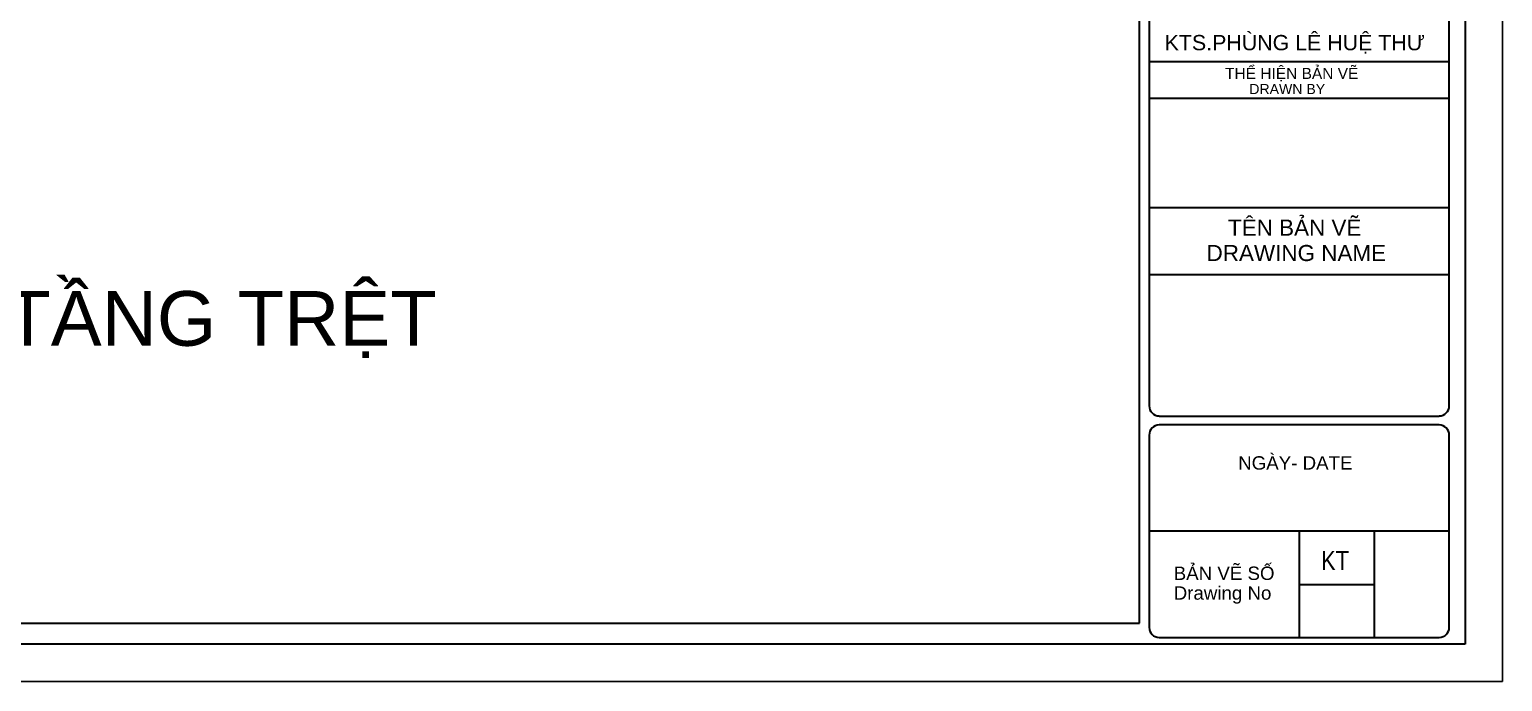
# Model space of a CAD drawing. Header units: inches. Extents: x 1198002 to 1275033, y 93432 to 197262.
# Drawn here: x 1255866 to 1268760, y 153069 to 158777 of the extents above; entities that cross this region are included whole.
import ezdxf
from ezdxf.enums import TextEntityAlignment as Align

# ---------------------------------------------------------------- set-up
doc = ezdxf.new("R2010")
doc.units = ezdxf.units.IN
doc.header["$LTSCALE"] = 100
doc.header["$MEASUREMENT"] = 0
for name, color, linetype, lineweight in [('1', 1, 'Continuous', 18), ('1-khung ten', 7, 'Continuous', 30), ('TEXT', 7, 'Continuous', 18)]:
    doc.layers.add(name, color=color, linetype=linetype, lineweight=lineweight)
doc.styles.add('CVN', font='VHELVEN.TTF')
doc.styles.add('VN Helve', font='VHELVEN.TTF')
doc.styles.add('VNI Helve-Condense', font='VHELVCN.TTF')

# ---------------------------------------------------------------- blocks, each defined once
blk = doc.blocks.new('KHUNG')
at = {"layer": '1-khung ten', "color": 5, "ltscale": 3}
for p, q in [((1902500, 676662), (1902500, 653433)), ((1902500, 653433), (1870461, 653433))]:
    blk.add_line(p, q, dxfattribs=at)
at = {"layer": '1-khung ten', "ltscale": 3}
for p, q in [((1899050, 653656), (1899050, 676510)), ((1870645, 653656), (1899050, 653656))]:
    blk.add_line(p, q, dxfattribs=at)
at = {"layer": '1-khung ten', "color": 144, "ltscale": 1000}
for p, q in [((1899153, 667788), (1899153, 655958)), ((1902332, 655958), (1902332, 667788)), ((1899153, 659606), (1902332, 659606)), ((1899153, 659216), (1902332, 659216)), ((1899153, 658059), (1902332, 658059)), ((1899153, 658059), (1902332, 658059)), ((1899153, 657348), (1902332, 657348)), ((1899260, 655850), (1902225, 655850)), ((1902225, 655755), (1899260, 655755)), ((1899153, 655648), (1899153, 653611)), ((1902332, 653611), (1902332, 655648)), ((1902332, 654629), (1899153, 654629)), ((1900742, 654629), (1900742, 653503)), ((1901537, 654629), (1901537, 653503)), ((1899260, 653503), (1902225, 653503))]:
    blk.add_line(p, q, dxfattribs=at)
blk.add_lwpolyline([(1900742, 654066), (1901537, 654066)], dxfattribs=at)
for centre, start, end in [((1899260, 655958), 180, 270), ((1902225, 655958), 270, 0), ((1899260, 655648), 90, 180), ((1902225, 655648), 0, 90), ((1899260, 653611), 180, 270), ((1902225, 653611), 270, 0)]:
    blk.add_arc(centre, 107, start, end, dxfattribs=at)
at = {"layer": 'Defpoints', "ltscale": 3}
for p, q in [((1902896, 653037), (1902896, 677094)), ((1868876, 653037), (1902896, 653037))]:
    blk.add_line(p, q, dxfattribs=at)
at = {"layer": '1-khung ten', "style": 'VN Helve'}
for s, height, p in [('KTS.PHUØNG LEÂ HUEÄ THÖ', 162, (1899317, 659725)), ('THEÅ HIEÄN BAÛN VEÕ', 117.39, (1899957, 659421)), ('DRAWN BY', 106.7, (1900214, 659261)), ('TEÂN BAÛN VEÕ', 170.21, (1899988, 657761)), ('DRAWING NAME', 170.21, (1899761, 657492)), ('NGAØY- DATE', 141.84, (1900096, 655282)), ('BAÛN VEÕ SOÁ', 141.84, (1899413, 654113)), ('Drawing No', 141.8, (1899413, 653904))]:
    blk.add_text(s, height=height, dxfattribs=at).set_placement(p)
at = {"layer": '1-khung ten', "style": 'VNI Helve-Condense'}
blk.add_text('KT', height=202.5, dxfattribs=at).set_placement((1901122, 654217), align=Align.CENTER)

msp = doc.modelspace()

# ---------------------------------------------------------------- block references
at = {"layer": '1', "xscale": 0.8263246674378223, "yscale": 0.8263246674378223, "zscale": 0.8263246674378223}
msp.add_blockref('KHUNG', (-303650, -386551.9), dxfattribs=at)

# ---------------------------------------------------------------- texts
at = {"layer": 'TEXT', "color": 7, "insert": (1254491.9, 156194.6), "char_height": 478.647, "attachment_point": 5, "style": 'CVN'}
msp.add_mtext('\\A1;M{\\fArial|b0|i0|c0|p34;ẶT BẰNG BỐ TRÍ TẦNG TRỆT}', dxfattribs=at)

doc.saveas('drawing.dxf')
